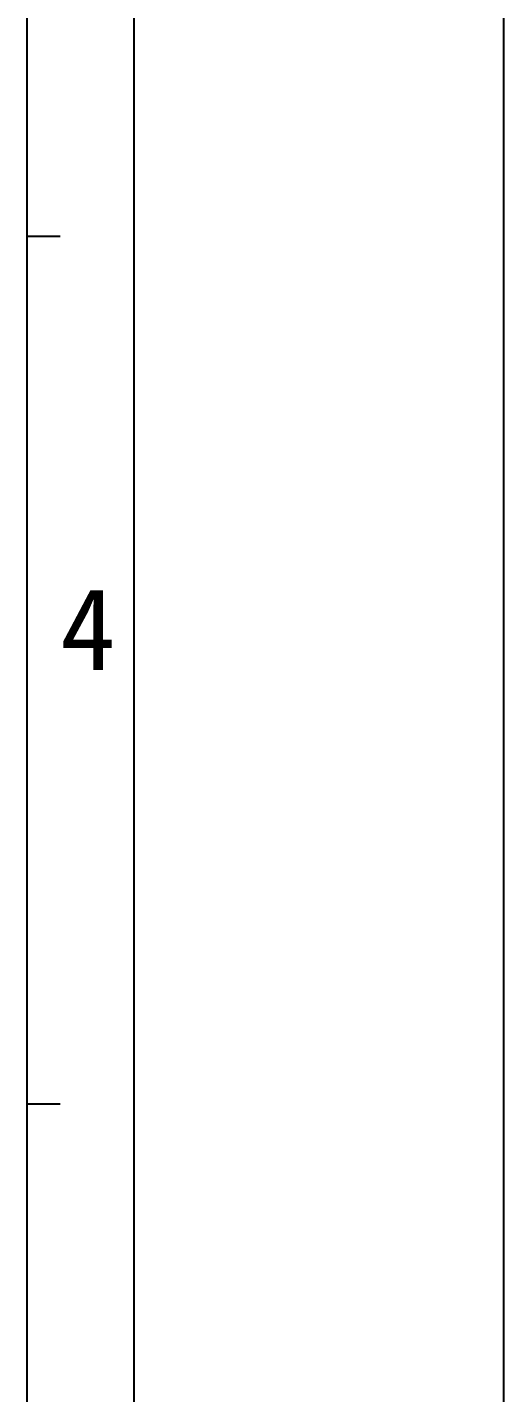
# Model space of a CAD drawing. Header units: millimetres. Extents: x 0 to 594, y 0 to 420.
# Drawn here: x 564.9 to 594, y 169.7 to 253.1 of the extents above; entities that cross this region are included whole.
import ezdxf

# ---------------------------------------------------------------- set-up
doc = ezdxf.new("R2010")
doc.units = ezdxf.units.MM
doc.header["$LTSCALE"] = 32.67
doc.layers.get('0').update_dxf_attribs({"linetype": 'CONTINUOUS'})
doc.styles.add('TEXTSTYLE_2', font='txt')

msp = doc.modelspace()

# ---------------------------------------------------------------- linework, layer by layer
at = {"color": 7, "linetype": 'CONTINUOUS'}
for p, q in [((594, 0), (594, 420)), ((571.422, 405.309), (571.422, 20.309)), ((564.922, 28.309), (564.922, 397.309)), ((564.922, 240.309), (566.922, 240.309)), ((564.922, 187.309), (566.922, 187.309))]:
    msp.add_line(p, q, dxfattribs=at)

# ---------------------------------------------------------------- texts
at = {"color": 7, "linetype": 'CONTINUOUS', "insert": (566.922, 218.809), "char_height": 5, "width": 5, "attachment_point": 1, "line_spacing_factor": 0.9, "style": 'TEXTSTYLE_2'}
msp.add_mtext('4', dxfattribs=at)

doc.saveas('drawing.dxf')
